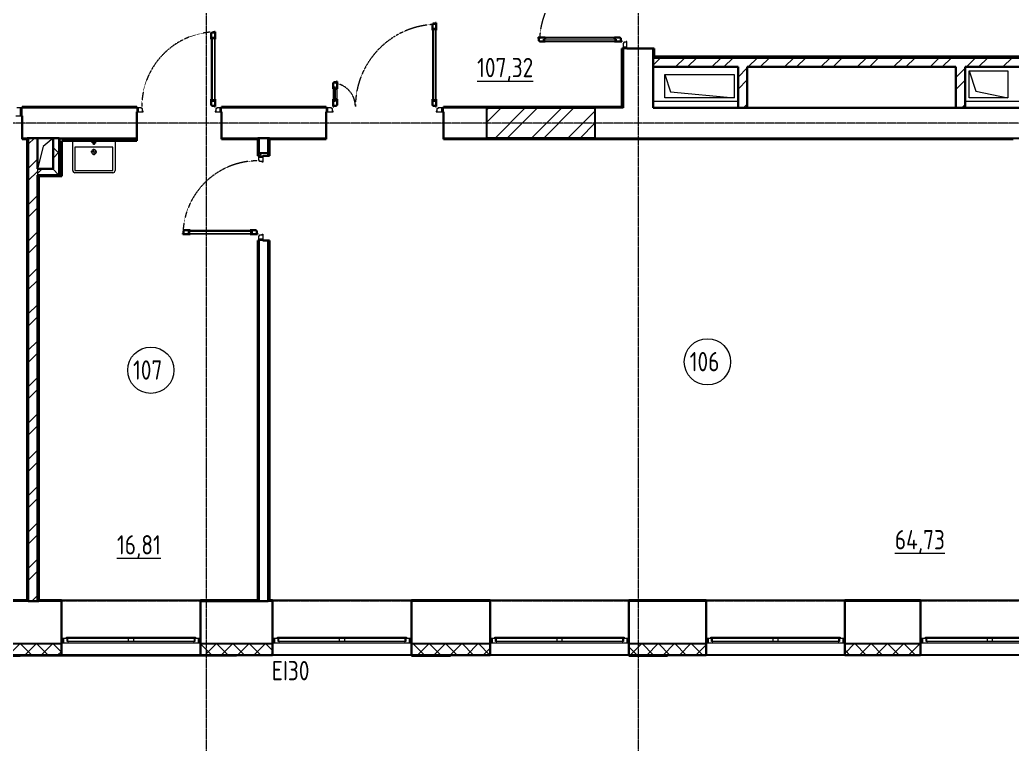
# Model space of a CAD drawing. Header units: millimetres. Extents: x -695119 to 412940, y -249585 to 622758.
# Drawn here: x 162748 to 175612, y -69324 to -59932 of the extents above; entities that cross this region are included whole.
import ezdxf

# ---------------------------------------------------------------- set-up
doc = ezdxf.new("R2010")
doc.units = ezdxf.units.MM
doc.linetypes.add('ADSK_Линия сетки', pattern=[25, 20, -2.5, 0, -2.5])
doc.linetypes.add('ADSK_Штриховая_ш2 п1_5', pattern=[4.5, 3, -1.5])
for name, color, linetype, lineweight in [('Каркас_Импост', 8, 'Continuous', 9), ('Марки помещений', 8, 'Continuous', 20), ('Монтажный зазор', 8, 'Continuous', 9), ('Окна', 252, 'Continuous', 9), ('Оси', 252, 'Continuous', 9), ('Остекление', 8, 'Continuous', 9), ('Открывание', 8, 'ADSK_Штриховая_ш2 п1_5', 9), ('Панель', 252, 'Continuous', 30), ('Перекрытия', 7, 'Continuous', 18), ('Стены разрез', 7, 'Continuous', 30), ('Стены штриховка', 7, 'Continuous', 9), ('Текстовые примечания', 7, 'Continuous', 9), ('Элементы узлов', 8, 'Continuous', 18)]:
    doc.layers.add(name, color=color, linetype=linetype, lineweight=lineweight)
doc.layers.add('Стены', color=194, linetype='Continuous')
doc.styles.add('GOST 2.304 type A_1', font='', dxfattribs={"height": 350})
doc.styles.get('GOST 2.304 type A_1').set_extended_font_data('GOST 2.304 type A')

# ---------------------------------------------------------------- blocks, each defined once
blk = doc.blocks.new('1 этаж')
at = {"color": 251, "lineweight": 18, "true_color": 0x636466}
for p, q in [((-3711, -142120), (-3711, -141820)), ((-3711, -141820), (-2811, -141820)), ((-3711, -141820), (-3636, -142045)), ((-2811, -141820), (-2811, -142120)), ((235, -142120), (235, -141770)), ((235, -141770), (735, -141770)), ((235, -141770), (322, -142033)), ((735, -141770), (735, -142120)), ((-2811, -142120), (-3711, -142120)), ((-3636, -142045), (-2811, -142120)), ((735, -142120), (235, -142120)), ((322, -142033), (735, -142120)), ((-2761, -142170), (-3861, -142170)), ((2144, -142170), (184, -142170)), ((-11641, -142642), (-11767, -142752)), ((-11767, -142752), (-11841, -143042))]:
    blk.add_line(p, q, dxfattribs=at)
at = {"layer": 'Каркас_Импост', "color": 251, "true_color": 0x636466}
for p, q in [((-4251, -141413), (-4251, -141462)), ((-4243, -141413), (-4251, -141413)), ((-4251, -141462), (-4201, -141462)), ((-4209, -141399), (-4243, -141399)), ((-4243, -141399), (-4243, -141413)), ((-4201, -141390), (-4209, -141390)), ((-4209, -141390), (-4209, -141399)), ((-4201, -141462), (-4201, -141390)), ((-12061, -142252), (-12111, -142252)), ((-12061, -142352), (-12061, -142252)), ((-10495, -142252), (-10536, -142252)), ((-10536, -142252), (-10536, -142302)), ((-10495, -142260), (-10495, -142252)), ((-10481, -142260), (-10495, -142260)), ((-10481, -142294), (-10481, -142260)), ((-9517, -142260), (-9531, -142260)), ((-9531, -142260), (-9531, -142294)), ((-9517, -142252), (-9517, -142260)), ((-9476, -142252), (-9517, -142252)), ((-9476, -142302), (-9476, -142252)), ((-8032, -142252), (-8081, -142252)), ((-8081, -142252), (-8081, -142302)), ((-8032, -142260), (-8032, -142252)), ((-8018, -142260), (-8032, -142260)), ((-8018, -142294), (-8018, -142260)), ((-6650, -142260), (-6664, -142260)), ((-6664, -142260), (-6664, -142294)), ((-6650, -142252), (-6650, -142260)), ((-6601, -142252), (-6650, -142252)), ((-6601, -142302), (-6601, -142252)), ((-12121, -142352), (-12061, -142352)), ((-10536, -142302), (-10472, -142302)), ((-10472, -142294), (-10481, -142294)), ((-10472, -142302), (-10472, -142294)), ((-9531, -142294), (-9540, -142294)), ((-9540, -142294), (-9540, -142302)), ((-9540, -142302), (-9476, -142302)), ((-8081, -142302), (-8009, -142302)), ((-8009, -142294), (-8018, -142294)), ((-8009, -142302), (-8009, -142294)), ((-6664, -142294), (-6673, -142294)), ((-6673, -142294), (-6673, -142302)), ((-6673, -142302), (-6601, -142302)), ((-8971, -142892), (-8921, -142892)), ((-8971, -142933), (-8971, -142892)), ((-8921, -142892), (-8921, -142956)), ((-8963, -142933), (-8971, -142933)), ((-8963, -142947), (-8963, -142933)), ((-8929, -142947), (-8963, -142947)), ((-8929, -142956), (-8929, -142947)), ((-8921, -142956), (-8929, -142956)), ((-8971, -143952), (-8971, -143911)), ((-8971, -143911), (-8963, -143911)), ((-8963, -143897), (-8929, -143897)), ((-8963, -143911), (-8963, -143897)), ((-8929, -143888), (-8921, -143888)), ((-8929, -143897), (-8929, -143888)), ((-8921, -143888), (-8921, -143952)), ((-8921, -143952), (-8971, -143952)), ((-11467, -149112), (-10645, -149112)), ((-11467, -149129), (-11467, -149112)), ((-10645, -149129), (-11467, -149129)), ((-11447, -149170), (-11447, -149129)), ((-10665, -149170), (-11447, -149170)), ((-11446, -149187), (-9815, -149187)), ((-10665, -149129), (-10665, -149170)), ((-10595, -149170), (-10665, -149170)), ((-10645, -149112), (-10615, -149112)), ((-10645, -149112), (-10645, -149129)), ((-10615, -149129), (-10645, -149129)), ((-10615, -149112), (-9793, -149112)), ((-10615, -149129), (-10615, -149112)), ((-9793, -149129), (-10615, -149129)), ((-10595, -149170), (-10595, -149129)), ((-9813, -149170), (-10595, -149170)), ((-9813, -149129), (-9813, -149170)), ((-9793, -149112), (-9793, -149129)), ((-8732, -149112), (-7910, -149112)), ((-8732, -149129), (-8732, -149112)), ((-7910, -149129), (-8732, -149129)), ((-8712, -149170), (-8712, -149129)), ((-7930, -149170), (-8712, -149170)), ((-8711, -149187), (-7080, -149187)), ((-7930, -149129), (-7930, -149170)), ((-7860, -149170), (-7930, -149170)), ((-7910, -149112), (-7880, -149112)), ((-7910, -149112), (-7910, -149129)), ((-7880, -149129), (-7910, -149129)), ((-7880, -149112), (-7058, -149112)), ((-7880, -149129), (-7880, -149112)), ((-7058, -149129), (-7880, -149129)), ((-7860, -149170), (-7860, -149129)), ((-7078, -149170), (-7860, -149170)), ((-7078, -149129), (-7078, -149170)), ((-7058, -149112), (-7058, -149129)), ((-5912, -149112), (-5090, -149112)), ((-5912, -149129), (-5912, -149112)), ((-5090, -149129), (-5912, -149129)), ((-5892, -149170), (-5892, -149129)), ((-5110, -149170), (-5892, -149170)), ((-5891, -149187), (-4260, -149187)), ((-5110, -149129), (-5110, -149170)), ((-5040, -149170), (-5110, -149170)), ((-5090, -149112), (-5060, -149112)), ((-5090, -149112), (-5090, -149129)), ((-5060, -149129), (-5090, -149129)), ((-5060, -149112), (-4238, -149112)), ((-5060, -149129), (-5060, -149112)), ((-4238, -149129), (-5060, -149129)), ((-5040, -149170), (-5040, -149129)), ((-4258, -149170), (-5040, -149170)), ((-4258, -149129), (-4258, -149170)), ((-4238, -149112), (-4238, -149129)), ((-3112, -149112), (-2290, -149112)), ((-3112, -149129), (-3112, -149112)), ((-2290, -149129), (-3112, -149129)), ((-3092, -149170), (-3092, -149129)), ((-2310, -149170), (-3092, -149170)), ((-3091, -149187), (-1460, -149187)), ((-2310, -149129), (-2310, -149170)), ((-2240, -149170), (-2310, -149170)), ((-2290, -149112), (-2260, -149112)), ((-2290, -149112), (-2290, -149129)), ((-2260, -149129), (-2290, -149129)), ((-2260, -149112), (-1438, -149112)), ((-2260, -149129), (-2260, -149112)), ((-1438, -149129), (-2260, -149129)), ((-2240, -149170), (-2240, -149129)), ((-1458, -149170), (-2240, -149170)), ((-1458, -149129), (-1458, -149170)), ((-1438, -149112), (-1438, -149129)), ((-332, -149112), (490, -149112)), ((-332, -149129), (-332, -149112)), ((490, -149129), (-332, -149129)), ((-312, -149170), (-312, -149129)), ((470, -149170), (-312, -149170)), ((-311, -149187), (1320, -149187)), ((470, -149129), (470, -149170)), ((540, -149170), (470, -149170)), ((490, -149112), (520, -149112)), ((490, -149112), (490, -149129)), ((520, -149129), (490, -149129)), ((520, -149112), (1342, -149112)), ((520, -149129), (520, -149112)), ((1342, -149129), (520, -149129)), ((540, -149170), (540, -149129)), ((1322, -149170), (540, -149170))]:
    blk.add_line(p, q, dxfattribs=at)
at = {"layer": 'Каркас_Импост', "color": 251, "lineweight": 18, "true_color": 0x636466}
for p, q in [((-11467, -149129), (-11505, -149129)), ((-11505, -149129), (-11505, -149187)), ((-11505, -149187), (-11446, -149187)), ((-11459, -149170), (-11459, -149129)), ((-11447, -149170), (-11459, -149170)), ((-11446, -149187), (-11441, -149170)), ((-9819, -149170), (-9815, -149187)), ((-9815, -149187), (-9755, -149187)), ((-9801, -149170), (-9813, -149170)), ((-9801, -149129), (-9801, -149170)), ((-9755, -149129), (-9793, -149129)), ((-9755, -149187), (-9755, -149129)), ((-8732, -149129), (-8770, -149129)), ((-8770, -149129), (-8770, -149187)), ((-8770, -149187), (-8711, -149187)), ((-8724, -149170), (-8724, -149129)), ((-8712, -149170), (-8724, -149170)), ((-8711, -149187), (-8706, -149170)), ((-7084, -149170), (-7080, -149187)), ((-7080, -149187), (-7020, -149187)), ((-7066, -149170), (-7078, -149170)), ((-7066, -149129), (-7066, -149170)), ((-7020, -149129), (-7058, -149129)), ((-7020, -149187), (-7020, -149129)), ((-5912, -149129), (-5950, -149129)), ((-5950, -149129), (-5950, -149187)), ((-5950, -149187), (-5891, -149187)), ((-5904, -149170), (-5904, -149129)), ((-5892, -149170), (-5904, -149170)), ((-5891, -149187), (-5886, -149170)), ((-4264, -149170), (-4260, -149187)), ((-4260, -149187), (-4200, -149187)), ((-4246, -149170), (-4258, -149170)), ((-4246, -149129), (-4246, -149170)), ((-4200, -149129), (-4238, -149129)), ((-4200, -149187), (-4200, -149129)), ((-3112, -149129), (-3150, -149129)), ((-3150, -149129), (-3150, -149187)), ((-3150, -149187), (-3091, -149187)), ((-3104, -149170), (-3104, -149129)), ((-3092, -149170), (-3104, -149170)), ((-3091, -149187), (-3086, -149170)), ((-1464, -149170), (-1460, -149187)), ((-1460, -149187), (-1400, -149187)), ((-1446, -149170), (-1458, -149170)), ((-1446, -149129), (-1446, -149170)), ((-1400, -149129), (-1438, -149129)), ((-1400, -149187), (-1400, -149129)), ((-332, -149129), (-370, -149129)), ((-370, -149129), (-370, -149187)), ((-370, -149187), (-311, -149187)), ((-324, -149170), (-324, -149129)), ((-312, -149170), (-324, -149170)), ((-311, -149187), (-306, -149170))]:
    blk.add_line(p, q, dxfattribs=at)
at = {"layer": 'Марки помещений', "color": 251, "true_color": 0x636466}
for centre in [(-10373, -145653), (-3157, -145544)]:
    blk.add_circle(centre, 300, dxfattribs=at)
at = {"layer": 'Монтажный зазор', "color": 251, "true_color": 0x636466}
for p, q in [((-4201, -141462), (-4251, -141462)), ((-4251, -141462), (-4251, -141482)), ((-4251, -141482), (-4201, -141482)), ((-4201, -141482), (-4201, -141462)), ((-12041, -142252), (-12061, -142252)), ((-12061, -142252), (-12061, -142352)), ((-12041, -142352), (-12041, -142252)), ((-10556, -142252), (-10556, -142302)), ((-10536, -142252), (-10556, -142252)), ((-10536, -142302), (-10536, -142252)), ((-9456, -142252), (-9476, -142252)), ((-9476, -142252), (-9476, -142302)), ((-9456, -142302), (-9456, -142252)), ((-8101, -142252), (-8101, -142302)), ((-8081, -142252), (-8101, -142252)), ((-8081, -142302), (-8081, -142252)), ((-6581, -142252), (-6601, -142252)), ((-6601, -142252), (-6601, -142302)), ((-6581, -142302), (-6581, -142252)), ((-12061, -142352), (-12041, -142352)), ((-10556, -142302), (-10536, -142302)), ((-9476, -142302), (-9456, -142302)), ((-8101, -142302), (-8081, -142302)), ((-6601, -142302), (-6581, -142302)), ((-8971, -142892), (-8971, -142872)), ((-8971, -142872), (-8921, -142872)), ((-8921, -142892), (-8971, -142892)), ((-8921, -142872), (-8921, -142892)), ((-8971, -143952), (-8921, -143952)), ((-8971, -143972), (-8971, -143952)), ((-8921, -143972), (-8971, -143972)), ((-8921, -143952), (-8921, -143972))]:
    blk.add_line(p, q, dxfattribs=at)
at = {"layer": 'Окна', "color": 251, "true_color": 0x636466}
for p, q in [((-11505, -149129), (-11530, -149129)), ((-11530, -149187), (-11505, -149187)), ((-11505, -149187), (-11505, -149129)), ((-9730, -149129), (-9755, -149129)), ((-9755, -149129), (-9755, -149187)), ((-9755, -149187), (-9730, -149187)), ((-8770, -149129), (-8795, -149129)), ((-8795, -149187), (-8770, -149187)), ((-8770, -149187), (-8770, -149129)), ((-6995, -149129), (-7020, -149129)), ((-7020, -149129), (-7020, -149187)), ((-7020, -149187), (-6995, -149187)), ((-5950, -149129), (-5975, -149129)), ((-5975, -149187), (-5950, -149187)), ((-5950, -149187), (-5950, -149129)), ((-4175, -149129), (-4200, -149129)), ((-4200, -149129), (-4200, -149187)), ((-4200, -149187), (-4175, -149187)), ((-3150, -149129), (-3175, -149129)), ((-3175, -149187), (-3150, -149187)), ((-3150, -149187), (-3150, -149129)), ((-1375, -149129), (-1400, -149129)), ((-1400, -149129), (-1400, -149187)), ((-1400, -149187), (-1375, -149187)), ((-370, -149129), (-395, -149129)), ((-395, -149187), (-370, -149187)), ((-370, -149187), (-370, -149129))]:
    blk.add_line(p, q, dxfattribs=at)
at = {"layer": 'Оси', "color": 251, "linetype": 'ADSK_Линия сетки', "true_color": 0x636466}
for p, q in [((-9656, -131547), (-9656, -160943)), ((-4056, -131547), (-4056, -160943)), ((4311, -142447), (-72628, -142447)), ((4311, -148647), (-72628, -148647))]:
    blk.add_line(p, q, dxfattribs=at)
at = {"layer": 'Остекление', "color": 251, "true_color": 0x636466}
for p, q in [((-6703, -142158), (-6703, -141226)), ((-6703, -141226), (-6682, -141226)), ((-6682, -141226), (-6682, -142158)), ((-9573, -142158), (-9573, -141342)), ((-9573, -141342), (-9549, -141342)), ((-9549, -141342), (-9549, -142158)), ((-4345, -141360), (-5277, -141360)), ((-5277, -141360), (-5277, -141381)), ((-4345, -141381), (-4345, -141360)), ((-5277, -141381), (-4345, -141381)), ((-8000, -141986), (-8000, -142158)), ((-7979, -141986), (-8000, -141986)), ((-7979, -142158), (-7979, -141986)), ((-9549, -142158), (-9573, -142158)), ((-8000, -142158), (-7979, -142158)), ((-6682, -142158), (-6703, -142158)), ((-9065, -143855), (-9881, -143855)), ((-9881, -143855), (-9881, -143879)), ((-9881, -143879), (-9065, -143879)), ((-9065, -143879), (-9065, -143855))]:
    blk.add_line(p, q, dxfattribs=at)
at = {"layer": 'Открывание', "color": 251, "true_color": 0x636466}
for centre, radius, start, end in [((-4269, -141408), 1066, 90, 179.0325), ((-6655, -142234), 1066, 90.9675, 180), ((-9522, -142234), 968, 91.0655, 180), ((-8027, -142234), 306, 0, 86.6277), ((-8989, -143906), 968, 90, 178.9345)]:
    blk.add_arc(centre, radius, start, end, dxfattribs=at)
at = {"layer": 'Панель', "color": 251, "true_color": 0x636466}
for p, q in [((-6715, -141168), (-6723, -141168)), ((-6723, -141168), (-6723, -141244)), ((-6681, -141159), (-6715, -141159)), ((-6715, -141159), (-6715, -141168)), ((-6703, -141244), (-6703, -141226)), ((-6703, -141226), (-6682, -141226)), ((-6682, -141226), (-6682, -141244)), ((-6673, -141150), (-6681, -141150)), ((-6681, -141150), (-6681, -141159)), ((-6673, -141244), (-6673, -141150)), ((-9582, -141284), (-9590, -141284)), ((-9590, -141284), (-9590, -141360)), ((-9590, -141360), (-9573, -141360)), ((-9548, -141275), (-9582, -141275)), ((-9582, -141275), (-9582, -141284)), ((-9573, -141360), (-9573, -141342)), ((-9573, -141342), (-9549, -141342)), ((-9549, -141342), (-9549, -141360)), ((-9549, -141360), (-9540, -141360)), ((-9540, -141266), (-9548, -141266)), ((-9548, -141266), (-9548, -141275)), ((-9540, -141360), (-9540, -141266)), ((-6723, -141244), (-6703, -141244)), ((-6682, -141244), (-6673, -141244)), ((-5259, -141340), (-5353, -141340)), ((-5353, -141340), (-5353, -141348)), ((-5353, -141348), (-5344, -141348)), ((-5344, -141348), (-5344, -141382)), ((-5259, -141360), (-5277, -141360)), ((-5277, -141360), (-5277, -141381)), ((-5259, -141340), (-5259, -141360)), ((-4287, -141340), (-4363, -141340)), ((-4363, -141340), (-4363, -141360)), ((-4363, -141360), (-4345, -141360)), ((-4345, -141360), (-4345, -141381)), ((-4287, -141348), (-4287, -141340)), ((-4278, -141348), (-4287, -141348)), ((-4278, -141382), (-4278, -141348)), ((-5344, -141382), (-5335, -141382)), ((-5335, -141382), (-5335, -141390)), ((-5335, -141390), (-5259, -141390)), ((-5277, -141381), (-5259, -141381)), ((-5259, -141381), (-5259, -141390)), ((-4363, -141381), (-4363, -141390)), ((-4345, -141381), (-4363, -141381)), ((-4363, -141390), (-4269, -141390)), ((-4269, -141382), (-4278, -141382)), ((-4269, -141390), (-4269, -141382)), ((-8001, -141928), (-8009, -141928)), ((-8009, -141928), (-8009, -142004)), ((-8000, -142004), (-8009, -142004)), ((-7967, -141919), (-8001, -141919)), ((-8001, -141919), (-8001, -141928)), ((-8000, -141986), (-8000, -142004)), ((-7979, -141986), (-8000, -141986)), ((-7979, -142004), (-7979, -141986)), ((-7959, -142004), (-7979, -142004)), ((-7959, -141910), (-7967, -141910)), ((-7967, -141910), (-7967, -141919)), ((-7959, -142004), (-7959, -141910)), ((-9590, -142140), (-9590, -142216)), ((-9590, -142140), (-9573, -142140)), ((-9573, -142140), (-9573, -142158)), ((-9549, -142140), (-9540, -142140)), ((-9549, -142158), (-9549, -142140)), ((-9540, -142234), (-9540, -142140)), ((-8009, -142140), (-8009, -142234)), ((-8000, -142140), (-8009, -142140)), ((-8000, -142158), (-8000, -142140)), ((-7979, -142140), (-7979, -142158)), ((-7959, -142140), (-7979, -142140)), ((-7959, -142216), (-7959, -142140)), ((-6723, -142140), (-6723, -142216)), ((-6723, -142140), (-6703, -142140)), ((-6703, -142140), (-6703, -142158)), ((-6682, -142140), (-6673, -142140)), ((-6682, -142158), (-6682, -142140)), ((-6673, -142234), (-6673, -142140)), ((-9590, -142216), (-9582, -142216)), ((-9582, -142216), (-9582, -142225)), ((-9582, -142225), (-9548, -142225)), ((-9573, -142158), (-9549, -142158)), ((-9548, -142225), (-9548, -142234)), ((-9548, -142234), (-9540, -142234)), ((-8009, -142234), (-8001, -142234)), ((-8001, -142234), (-8001, -142225)), ((-8001, -142225), (-7967, -142225)), ((-7979, -142158), (-8000, -142158)), ((-7967, -142225), (-7967, -142216)), ((-7967, -142216), (-7959, -142216)), ((-6723, -142216), (-6715, -142216)), ((-6715, -142216), (-6715, -142225)), ((-6715, -142225), (-6681, -142225)), ((-6703, -142158), (-6682, -142158)), ((-6681, -142225), (-6681, -142234)), ((-6681, -142234), (-6673, -142234)), ((-9957, -143880), (-9948, -143880)), ((-9957, -143888), (-9957, -143880)), ((-9863, -143888), (-9957, -143888)), ((-9948, -143846), (-9939, -143846)), ((-9948, -143880), (-9948, -143846)), ((-9939, -143838), (-9863, -143838)), ((-9939, -143846), (-9939, -143838)), ((-9863, -143855), (-9881, -143855)), ((-9881, -143855), (-9881, -143879)), ((-9881, -143879), (-9863, -143879)), ((-9863, -143838), (-9863, -143855)), ((-9863, -143879), (-9863, -143888)), ((-9083, -143838), (-9007, -143838)), ((-9083, -143838), (-9083, -143855)), ((-9083, -143855), (-9065, -143855)), ((-9083, -143879), (-9083, -143888)), ((-9065, -143879), (-9083, -143879)), ((-8989, -143888), (-9083, -143888)), ((-9065, -143855), (-9065, -143879)), ((-9007, -143838), (-9007, -143846)), ((-9007, -143846), (-8998, -143846)), ((-8998, -143846), (-8998, -143880)), ((-8998, -143880), (-8989, -143880)), ((-8989, -143880), (-8989, -143888))]:
    blk.add_line(p, q, dxfattribs=at)
at = {"layer": 'Панель', "color": 251, "lineweight": 9, "true_color": 0x636466}
for p, q in [((-9590, -141360), (-9590, -142140)), ((-9540, -142140), (-9540, -141360)), ((-6723, -141244), (-6723, -142140)), ((-6673, -142140), (-6673, -141244)), ((-4363, -141340), (-5259, -141340)), ((-5259, -141390), (-4363, -141390)), ((-8009, -142004), (-8009, -142140)), ((-7959, -142140), (-7959, -142004)), ((-9863, -143838), (-9083, -143838)), ((-9083, -143888), (-9863, -143888))]:
    blk.add_line(p, q, dxfattribs=at)
at = {"layer": 'Перекрытия', "color": 251, "true_color": 0x636466}
for p, q in [((-3711, -141820), (-2811, -141820)), ((-3711, -142120), (-3711, -141820)), ((-2811, -141820), (-2811, -142120)), ((-2811, -142120), (-3711, -142120))]:
    blk.add_line(p, q, dxfattribs=at)
at = {"layer": 'Стены', "color": 251, "true_color": 0x636466}
for p, q in [((-4251, -141482), (-4251, -142237)), ((-3861, -141585), (-3861, -141482)), ((-10556, -142252), (-12041, -142252)), ((-8101, -142252), (-9456, -142252)), ((-6016, -142252), (-6581, -142252)), ((-6016, -142642), (-6016, -142252)), ((-4251, -142252), (-4616, -142252)), ((-4616, -142252), (-4616, -142642)), ((-12041, -142642), (-11976, -142642)), ((-11561, -142642), (-10556, -142642)), ((-9456, -142642), (-8986, -142642)), ((-8971, -142642), (-8971, -142832)), ((-8851, -142832), (-8851, -142642)), ((-8836, -142642), (-8101, -142642)), ((-6581, -142642), (-6016, -142642)), ((-4616, -142642), (1821, -142642)), ((-8971, -142832), (-8851, -142832)), ((-8971, -143972), (-8971, -148632)), ((-8851, -148632), (-8851, -143972)), ((-11961, -148647), (-12610, -148647)), ((-11530, -148647), (-11826, -148647)), ((-11530, -148632), (-9730, -148632)), ((-8971, -148647), (-9730, -148647)), ((-9730, -148647), (-8971, -148647)), ((-8795, -148647), (-8851, -148647)), ((-8795, -148632), (-6995, -148632)), ((-5975, -148647), (-6995, -148647)), ((-5975, -148632), (-4175, -148632)), ((-3175, -148647), (-4175, -148647)), ((-3175, -148632), (-1375, -148632)), ((-395, -148647), (-1375, -148647)), ((-395, -148632), (1405, -148632)), ((-12610, -149197), (-11530, -149197)), ((-9730, -149197), (-8795, -149197)), ((-6995, -149197), (-5975, -149197)), ((-4175, -149197), (-3175, -149197)), ((-1375, -149197), (-395, -149197)), ((-9261, -149354), (-12065, -149354)), ((-11530, -149349), (-9730, -149349)), ((-11530, -149349), (-11530, -149354)), ((-9730, -149349), (-11530, -149349)), ((-9730, -149354), (-9730, -149349)), ((-9261, -149354), (-9261, -149349)), ((-6995, -149349), (-8795, -149349)), ((-4175, -149349), (-5975, -149349)), ((-1375, -149349), (-3175, -149349)), ((1405, -149349), (-395, -149349))]:
    blk.add_line(p, q, dxfattribs=at)
at = {"layer": 'Стены разрез', "color": 251, "true_color": 0x636466}
for p, q in [((-4251, -141482), (-4266, -141482)), ((-4266, -141482), (-4266, -142237)), ((-3846, -141482), (-4201, -141482)), ((-3846, -141585), (-3846, -141482)), ((-3861, -141585), (-3861, -142252)), ((2144, -141600), (-3861, -141600)), ((2129, -141585), (-3846, -141585)), ((-3861, -141720), (-2761, -141720)), ((-2761, -141720), (-2761, -142252)), ((-2641, -142252), (-2641, -141720)), ((-2641, -141720), (64, -141720)), ((64, -141720), (64, -142252)), ((184, -142252), (184, -141720)), ((184, -141720), (2144, -141720)), ((-10556, -142237), (-12041, -142237)), ((-12041, -142237), (-12041, -142252)), ((-10556, -142252), (-10556, -142237)), ((-8101, -142237), (-9456, -142237)), ((-9456, -142237), (-9456, -142252)), ((-8101, -142252), (-8101, -142237)), ((-4266, -142237), (-6581, -142237)), ((-6581, -142237), (-6581, -142252)), ((-6016, -142252), (-4616, -142252)), ((-4251, -142237), (-4251, -142252)), ((2144, -142252), (-3861, -142252)), ((-12041, -142352), (-12041, -142657)), ((-10556, -142677), (-10556, -142302)), ((-9456, -142302), (-9456, -142657)), ((-8101, -142657), (-8101, -142302)), ((-6581, -142302), (-6581, -142657)), ((-11561, -142642), (-11976, -142642)), ((-11961, -142642), (-11961, -148647)), ((-11841, -143042), (-11841, -142642)), ((-11641, -142642), (-11641, -143042)), ((-11561, -143122), (-11561, -142642)), ((-8986, -142642), (-8836, -142642)), ((-4616, -142642), (-6016, -142642)), ((-12041, -142657), (-11976, -142657)), ((-11976, -142657), (-11976, -148632)), ((-11526, -143137), (-11526, -142677)), ((-11526, -142677), (-10556, -142677)), ((-9456, -142657), (-8986, -142657)), ((-8986, -142657), (-8986, -142872)), ((-8836, -142872), (-8836, -142657)), ((-8836, -142657), (-8101, -142657)), ((-6581, -142657), (806, -142657)), ((-8986, -142872), (-8971, -142872)), ((-8921, -142872), (-8836, -142872)), ((-8851, -142832), (-8851, -142872)), ((-11641, -143042), (-11841, -143042)), ((-11841, -143122), (-11561, -143122)), ((-11841, -143122), (-11841, -148647)), ((-11826, -148632), (-11826, -143137)), ((-11826, -143137), (-11526, -143137)), ((-11546, -143137), (-11546, -143122)), ((-8986, -143972), (-8986, -148632)), ((-8971, -143972), (-8986, -143972)), ((-8836, -143972), (-8921, -143972)), ((-8836, -148632), (-8836, -143972)), ((-11976, -148632), (-12610, -148632)), ((-11961, -148647), (-11826, -148647)), ((-11841, -148647), (-11826, -148647)), ((-11530, -148632), (-11826, -148632)), ((-11530, -148647), (-11530, -148632)), ((-11530, -149349), (-11530, -148647)), ((-8986, -148632), (-9730, -148632)), ((-9730, -148632), (-9730, -148647)), ((-9730, -148647), (-9730, -149349)), ((-8971, -148632), (-8971, -148647)), ((-8971, -148647), (-8851, -148647)), ((-8851, -148647), (-8971, -148647)), ((-8851, -148632), (-8851, -148647)), ((-8795, -148632), (-8836, -148632)), ((-8795, -149349), (-8795, -148632)), ((-6995, -148632), (-6995, -149354)), ((-5975, -148632), (-6995, -148632)), ((-5975, -149349), (-5975, -148632)), ((-4175, -148632), (-4175, -149354)), ((-3175, -148632), (-4175, -148632)), ((-3175, -149349), (-3175, -148632)), ((-1375, -148632), (-1375, -149349)), ((-395, -148632), (-1375, -148632)), ((-395, -149349), (-395, -148632)), ((-12065, -149349), (-12610, -149349)), ((-12610, -149349), (-11530, -149349)), ((-12610, -149354), (-12065, -149354)), ((-12065, -149354), (-12065, -149349)), ((-9730, -149349), (-8795, -149349)), ((-6486, -149349), (-6995, -149349)), ((-6995, -149349), (-5975, -149349)), ((-6995, -149354), (-6486, -149354)), ((-6486, -149354), (-6486, -149349)), ((-3676, -149349), (-4175, -149349)), ((-4175, -149349), (-3175, -149349)), ((-4175, -149354), (-3676, -149354)), ((-3676, -149354), (-3676, -149349)), ((-1375, -149349), (-395, -149349))]:
    blk.add_line(p, q, dxfattribs=at)
at = {"layer": 'Стены разрез', "color": 251, "linetype": 'Continuous', "lineweight": 9, "true_color": 0x636466}
for p, q in [((-3846, -141508), (-3861, -141493)), ((-4251, -141527), (-4266, -141512)), ((-4266, -141607), (-4251, -141592)), ((-3861, -141695), (-3767, -141600)), ((-3835, -141600), (-3820, -141585)), ((-3754, -141600), (-3769, -141585)), ((-3623, -141600), (-3608, -141585)), ((-3572, -141720), (-3452, -141600)), ((-3541, -141600), (-3556, -141585)), ((-3415, -141720), (-3295, -141600)), ((-3410, -141600), (-3395, -141585)), ((-3329, -141600), (-3344, -141585)), ((-3198, -141600), (-3183, -141585)), ((-3117, -141600), (-3132, -141585)), ((-3101, -141720), (-2981, -141600)), ((-2986, -141600), (-2971, -141585)), ((-2944, -141720), (-2824, -141600)), ((-2905, -141600), (-2920, -141585)), ((-2774, -141600), (-2759, -141585)), ((-2693, -141600), (-2708, -141585)), ((-2629, -141720), (-2509, -141600)), ((-2562, -141600), (-2547, -141585)), ((-2481, -141600), (-2496, -141585)), ((-2472, -141720), (-2352, -141600)), ((-2350, -141600), (-2335, -141585)), ((-2269, -141600), (-2284, -141585)), ((-2158, -141720), (-2038, -141600)), ((-2138, -141600), (-2123, -141585)), ((-2057, -141600), (-2072, -141585)), ((-2001, -141720), (-1881, -141600)), ((-1925, -141600), (-1910, -141585)), ((-1844, -141600), (-1859, -141585)), ((-1713, -141600), (-1698, -141585)), ((-1686, -141720), (-1566, -141600)), ((-1632, -141600), (-1647, -141585)), ((-1529, -141720), (-1409, -141600)), ((-1501, -141600), (-1486, -141585)), ((-1420, -141600), (-1435, -141585)), ((-1289, -141600), (-1274, -141585)), ((-1208, -141600), (-1223, -141585)), ((-1215, -141720), (-1095, -141600)), ((-1077, -141600), (-1062, -141585)), ((-1058, -141720), (-938, -141600)), ((-996, -141600), (-1011, -141585)), ((-865, -141600), (-850, -141585)), ((-784, -141600), (-799, -141585)), ((-744, -141720), (-624, -141600)), ((-653, -141600), (-638, -141585)), ((-572, -141600), (-587, -141585)), ((-586, -141720), (-466, -141600)), ((-441, -141600), (-426, -141585)), ((-359, -141600), (-374, -141585)), ((-272, -141720), (-152, -141600)), ((-228, -141600), (-213, -141585)), ((-147, -141600), (-162, -141585)), ((-115, -141720), (5, -141600)), ((-16, -141600), (-1, -141585)), ((65, -141600), (50, -141585)), ((196, -141600), (211, -141585)), ((199, -141720), (319, -141600)), ((277, -141600), (262, -141585)), ((357, -141720), (477, -141600)), ((408, -141600), (423, -141585)), ((489, -141600), (474, -141585)), ((620, -141600), (635, -141585)), ((671, -141720), (791, -141600)), ((701, -141600), (686, -141585)), ((-4251, -141740), (-4266, -141725)), ((-2761, -141852), (-2641, -141732)), ((64, -141856), (184, -141736)), ((-4266, -141819), (-4251, -141804)), ((-4251, -141952), (-4266, -141937)), ((-2761, -142009), (-2641, -141889)), ((64, -142013), (184, -141893)), ((-4266, -142031), (-4251, -142016)), ((-12011, -142252), (-12026, -142237)), ((-11911, -142252), (-11896, -142237)), ((-11799, -142252), (-11814, -142237)), ((-11699, -142252), (-11684, -142237)), ((-11587, -142252), (-11602, -142237)), ((-11487, -142252), (-11472, -142237)), ((-11375, -142252), (-11390, -142237)), ((-11275, -142252), (-11260, -142237)), ((-11163, -142252), (-11178, -142237)), ((-11063, -142252), (-11048, -142237)), ((-10950, -142252), (-10965, -142237)), ((-10851, -142252), (-10836, -142237)), ((-10738, -142252), (-10753, -142237)), ((-10639, -142252), (-10624, -142237)), ((-9366, -142252), (-9351, -142237)), ((-9253, -142252), (-9268, -142237)), ((-9154, -142252), (-9139, -142237)), ((-9041, -142252), (-9056, -142237)), ((-8941, -142252), (-8926, -142237)), ((-8829, -142252), (-8844, -142237)), ((-8729, -142252), (-8714, -142237)), ((-8617, -142252), (-8632, -142237)), ((-8517, -142252), (-8502, -142237)), ((-8405, -142252), (-8420, -142237)), ((-8305, -142252), (-8290, -142237)), ((-8193, -142252), (-8208, -142237)), ((-6496, -142252), (-6511, -142237)), ((-6396, -142252), (-6381, -142237)), ((-6284, -142252), (-6299, -142237)), ((-6184, -142252), (-6169, -142237)), ((-6071, -142252), (-6086, -142237)), ((-6016, -142278), (-5990, -142252)), ((-6016, -142435), (-5833, -142252)), ((-6016, -142278), (-5990, -142252)), ((-6016, -142435), (-5833, -142252)), ((-5972, -142252), (-5957, -142237)), ((-5909, -142642), (-5519, -142252)), ((-5909, -142642), (-5519, -142252)), ((-5859, -142252), (-5874, -142237)), ((-5759, -142252), (-5744, -142237)), ((-5752, -142642), (-5362, -142252)), ((-5752, -142642), (-5362, -142252)), ((-5647, -142252), (-5662, -142237)), ((-5547, -142252), (-5532, -142237)), ((-5435, -142252), (-5450, -142237)), ((-5437, -142642), (-5047, -142252)), ((-5437, -142642), (-5047, -142252)), ((-5335, -142252), (-5320, -142237)), ((-5280, -142642), (-4890, -142252)), ((-5280, -142642), (-4890, -142252)), ((-5223, -142252), (-5238, -142237)), ((-5123, -142252), (-5108, -142237)), ((-5011, -142252), (-5026, -142237)), ((-4911, -142252), (-4896, -142237)), ((-4799, -142252), (-4814, -142237)), ((-4699, -142252), (-4684, -142237)), ((-4587, -142252), (-4602, -142237)), ((-4487, -142252), (-4472, -142237)), ((-4374, -142252), (-4389, -142237)), ((-4275, -142252), (-4260, -142237)), ((-4251, -142164), (-4266, -142149)), ((-4260, -142237), (-4251, -142229)), ((-2690, -142252), (-2641, -142203)), ((139, -142252), (184, -142207)), ((-4966, -142642), (-4616, -142292)), ((-4966, -142642), (-4616, -142292)), ((-4809, -142642), (-4616, -142450)), ((-4809, -142642), (-4616, -142450)), ((-12030, -142657), (-12041, -142647)), ((-11961, -142723), (-11881, -142642)), ((-11468, -142657), (-11453, -142642)), ((-11394, -142657), (-11409, -142642)), ((-11256, -142657), (-11241, -142642)), ((-11182, -142657), (-11197, -142642)), ((-11044, -142657), (-11029, -142642)), ((-10970, -142657), (-10985, -142642)), ((-10831, -142657), (-10816, -142642)), ((-10758, -142657), (-10773, -142642)), ((-10619, -142657), (-10604, -142642)), ((-10556, -142647), (-10560, -142642)), ((-9346, -142657), (-9331, -142642)), ((-9273, -142657), (-9288, -142642)), ((-9134, -142657), (-9119, -142642)), ((-9061, -142657), (-9076, -142642)), ((-8836, -142670), (-8851, -142655)), ((-8710, -142657), (-8695, -142642)), ((-8636, -142657), (-8651, -142642)), ((-8498, -142657), (-8483, -142642)), ((-8424, -142657), (-8439, -142642)), ((-8286, -142657), (-8271, -142642)), ((-8212, -142657), (-8227, -142642)), ((-6581, -142649), (-6574, -142642)), ((-6515, -142657), (-6530, -142642)), ((-6377, -142657), (-6362, -142642)), ((-6303, -142657), (-6318, -142642)), ((-6164, -142657), (-6149, -142642)), ((-6091, -142657), (-6106, -142642)), ((-5952, -142657), (-5937, -142642)), ((-5879, -142657), (-5894, -142642)), ((-5740, -142657), (-5725, -142642)), ((-5666, -142657), (-5681, -142642)), ((-5528, -142657), (-5513, -142642)), ((-5454, -142657), (-5469, -142642)), ((-5316, -142657), (-5301, -142642)), ((-5242, -142657), (-5257, -142642)), ((-5104, -142657), (-5089, -142642)), ((-5030, -142657), (-5045, -142642)), ((-4892, -142657), (-4877, -142642)), ((-4818, -142657), (-4833, -142642)), ((-4680, -142657), (-4665, -142642)), ((-4606, -142657), (-4621, -142642)), ((-4467, -142657), (-4452, -142642)), ((-4394, -142657), (-4409, -142642)), ((-4255, -142657), (-4240, -142642)), ((-4182, -142657), (-4197, -142642)), ((-4043, -142657), (-4028, -142642)), ((-3969, -142657), (-3984, -142642)), ((-3831, -142657), (-3816, -142642)), ((-3757, -142657), (-3772, -142642)), ((-3619, -142657), (-3604, -142642)), ((-3545, -142657), (-3560, -142642)), ((-3407, -142657), (-3392, -142642)), ((-3333, -142657), (-3348, -142642)), ((-3195, -142657), (-3180, -142642)), ((-3121, -142657), (-3136, -142642)), ((-2982, -142657), (-2967, -142642)), ((-2909, -142657), (-2924, -142642)), ((-2770, -142657), (-2755, -142642)), ((-2697, -142657), (-2712, -142642)), ((-2558, -142657), (-2543, -142642)), ((-2484, -142657), (-2499, -142642)), ((-2346, -142657), (-2331, -142642)), ((-2272, -142657), (-2287, -142642)), ((-2134, -142657), (-2119, -142642)), ((-2060, -142657), (-2075, -142642)), ((-1922, -142657), (-1907, -142642)), ((-1848, -142657), (-1863, -142642)), ((-1710, -142657), (-1695, -142642)), ((-1636, -142657), (-1651, -142642)), ((-1498, -142657), (-1483, -142642)), ((-1424, -142657), (-1439, -142642)), ((-1285, -142657), (-1270, -142642)), ((-1212, -142657), (-1227, -142642)), ((-1073, -142657), (-1058, -142642)), ((-1000, -142657), (-1015, -142642)), ((-861, -142657), (-846, -142642)), ((-787, -142657), (-802, -142642)), ((-649, -142657), (-634, -142642)), ((-575, -142657), (-590, -142642)), ((-437, -142657), (-422, -142642)), ((-363, -142657), (-378, -142642)), ((-225, -142657), (-210, -142642)), ((-151, -142657), (-166, -142642)), ((-13, -142657), (2, -142642)), ((61, -142657), (46, -142642)), ((199, -142657), (214, -142642)), ((273, -142657), (258, -142642)), ((412, -142657), (427, -142642)), ((485, -142657), (470, -142642)), ((624, -142657), (639, -142642)), ((698, -142657), (683, -142642)), ((-11961, -142727), (-11976, -142712)), ((-11976, -142741), (-11961, -142726)), ((-11561, -142844), (-11641, -142764)), ((-11546, -142718), (-11561, -142703)), ((-11561, -142750), (-11546, -142735)), ((-11276, -142677), (-11256, -142657)), ((-10851, -142677), (-10831, -142657)), ((-8986, -142721), (-8971, -142706)), ((-8971, -142747), (-8986, -142732)), ((-8851, -142798), (-8836, -142783)), ((-11641, -142901), (-11561, -142821)), ((-8967, -142872), (-8927, -142832)), ((-8846, -142872), (-8851, -142867)), ((-11961, -142939), (-11976, -142924)), ((-11976, -142953), (-11961, -142938)), ((-11961, -143037), (-11841, -142917)), ((-11841, -143101), (-11782, -143042)), ((-11565, -143122), (-11645, -143042)), ((-11546, -142930), (-11561, -142915)), ((-11561, -142963), (-11546, -142948)), ((-11546, -142948), (-11526, -142928)), ((-11961, -143151), (-11976, -143136)), ((-11976, -143165), (-11961, -143150)), ((-11961, -143194), (-11841, -143074)), ((-11763, -143137), (-11778, -143122)), ((-11736, -143137), (-11721, -143122)), ((-11579, -143122), (-11561, -143104)), ((-11550, -143137), (-11565, -143122)), ((-11841, -143243), (-11826, -143228)), ((-11826, -143286), (-11841, -143271)), ((-11961, -143363), (-11976, -143348)), ((-11976, -143378), (-11961, -143363)), ((-11961, -143508), (-11841, -143388)), ((-11961, -143666), (-11841, -143546)), ((-11841, -143455), (-11826, -143440)), ((-11826, -143498), (-11841, -143483)), ((-11961, -143575), (-11976, -143560)), ((-11976, -143590), (-11961, -143575)), ((-11841, -143667), (-11826, -143652)), ((-11961, -143788), (-11976, -143773)), ((-11976, -143802), (-11961, -143787)), ((-11826, -143710), (-11841, -143695)), ((-11961, -143980), (-11841, -143860)), ((-11841, -143879), (-11826, -143864)), ((-11826, -143923), (-11841, -143908)), ((-11961, -144000), (-11976, -143985)), ((-11976, -144014), (-11961, -143999)), ((-11961, -144137), (-11841, -144017)), ((-8986, -143994), (-8971, -143979)), ((-8971, -144020), (-8986, -144005)), ((-8851, -144071), (-8836, -144056)), ((-11961, -144212), (-11976, -144197)), ((-11841, -144091), (-11826, -144076)), ((-11826, -144135), (-11841, -144120)), ((-8986, -144206), (-8971, -144191)), ((-8836, -144155), (-8851, -144140)), ((-11976, -144226), (-11961, -144211)), ((-11841, -144303), (-11826, -144288)), ((-8971, -144232), (-8986, -144217)), ((-8851, -144283), (-8836, -144268)), ((-11961, -144424), (-11976, -144409)), ((-11976, -144438), (-11961, -144423)), ((-11961, -144451), (-11841, -144331)), ((-11826, -144347), (-11841, -144332)), ((-8986, -144418), (-8971, -144403)), ((-8971, -144444), (-8986, -144429)), ((-8836, -144367), (-8851, -144352)), ((-11961, -144608), (-11841, -144488)), ((-11841, -144515), (-11826, -144500)), ((-11826, -144559), (-11841, -144544)), ((-8851, -144495), (-8836, -144480)), ((-8836, -144579), (-8851, -144564)), ((-11961, -144636), (-11976, -144621)), ((-11976, -144650), (-11961, -144635)), ((-11841, -144727), (-11826, -144712)), ((-8986, -144630), (-8971, -144615)), ((-8971, -144656), (-8986, -144641)), ((-8851, -144707), (-8836, -144692)), ((-11961, -144848), (-11976, -144833)), ((-11961, -144923), (-11841, -144803)), ((-11826, -144771), (-11841, -144756)), ((-8986, -144842), (-8971, -144827)), ((-8836, -144791), (-8851, -144776)), ((-11976, -144862), (-11961, -144847)), ((-11961, -145080), (-11841, -144960)), ((-11841, -144940), (-11826, -144925)), ((-11826, -144983), (-11841, -144968)), ((-8971, -144868), (-8986, -144853)), ((-8851, -144919), (-8836, -144904)), ((-11961, -145060), (-11976, -145045)), ((-11976, -145075), (-11961, -145060)), ((-8986, -145054), (-8971, -145039)), ((-8971, -145081), (-8986, -145066)), ((-8836, -145003), (-8851, -144988)), ((-11841, -145152), (-11826, -145137)), ((-11826, -145195), (-11841, -145180)), ((-8851, -145132), (-8836, -145117)), ((-8836, -145216), (-8851, -145201)), ((-11961, -145273), (-11976, -145258)), ((-11976, -145287), (-11961, -145272)), ((-11961, -145394), (-11841, -145274)), ((-11841, -145364), (-11826, -145349)), ((-8986, -145267), (-8971, -145252)), ((-8971, -145293), (-8986, -145278)), ((-8851, -145344), (-8836, -145329)), ((-11961, -145485), (-11976, -145470)), ((-11976, -145499), (-11961, -145484)), ((-11961, -145551), (-11841, -145431)), ((-11826, -145408), (-11841, -145393)), ((-8986, -145479), (-8971, -145464)), ((-8836, -145428), (-8851, -145413)), ((-11841, -145576), (-11826, -145561)), ((-11826, -145620), (-11841, -145605)), ((-8971, -145505), (-8986, -145490)), ((-8851, -145556), (-8836, -145541)), ((-11961, -145697), (-11976, -145682)), ((-11976, -145711), (-11961, -145696)), ((-8986, -145691), (-8971, -145676)), ((-8971, -145717), (-8986, -145702)), ((-8836, -145640), (-8851, -145625)), ((-11961, -145866), (-11841, -145746)), ((-11841, -145788), (-11826, -145773)), ((-11826, -145832), (-11841, -145817)), ((-8851, -145768), (-8836, -145753)), ((-8836, -145852), (-8851, -145837)), ((-11961, -145909), (-11976, -145894)), ((-11976, -145923), (-11961, -145908)), ((-11961, -146023), (-11841, -145903)), ((-11841, -146000), (-11826, -145985)), ((-8986, -145903), (-8971, -145888)), ((-8971, -145929), (-8986, -145914)), ((-8851, -145980), (-8836, -145965)), ((-11961, -146121), (-11976, -146106)), ((-11976, -146135), (-11961, -146120)), ((-11826, -146044), (-11841, -146029)), ((-8986, -146115), (-8971, -146100)), ((-8971, -146141), (-8986, -146126)), ((-8836, -146064), (-8851, -146049)), ((-11961, -146337), (-11841, -146217)), ((-11841, -146212), (-11826, -146197)), ((-11826, -146256), (-11841, -146241)), ((-8851, -146192), (-8836, -146177)), ((-11961, -146333), (-11976, -146318)), ((-11976, -146347), (-11961, -146332)), ((-11961, -146494), (-11841, -146374)), ((-8986, -146327), (-8971, -146312)), ((-8971, -146353), (-8986, -146338)), ((-8836, -146276), (-8851, -146261)), ((-11841, -146425), (-11826, -146410)), ((-11826, -146468), (-11841, -146453)), ((-8851, -146404), (-8836, -146389)), ((-8836, -146488), (-8851, -146473)), ((-11961, -146545), (-11976, -146530)), ((-11976, -146560), (-11961, -146545)), ((-11841, -146637), (-11826, -146622)), ((-8986, -146539), (-8971, -146524)), ((-8971, -146565), (-8986, -146550)), ((-8851, -146616), (-8836, -146601)), ((-11961, -146757), (-11976, -146742)), ((-11976, -146772), (-11961, -146757)), ((-11961, -146809), (-11841, -146689)), ((-11826, -146680), (-11841, -146665)), ((-8986, -146751), (-8971, -146736)), ((-8971, -146778), (-8986, -146763)), ((-8836, -146700), (-8851, -146685)), ((-11961, -146966), (-11841, -146846)), ((-11841, -146849), (-11826, -146834)), ((-11826, -146892), (-11841, -146877)), ((-8851, -146829), (-8836, -146814)), ((-8836, -146913), (-8851, -146898)), ((-11961, -146970), (-11976, -146955)), ((-11976, -146984), (-11961, -146969)), ((-8986, -146964), (-8971, -146949)), ((-8971, -146990), (-8986, -146975)), ((-8851, -147041), (-8836, -147026)), ((-11841, -147061), (-11826, -147046)), ((-11826, -147105), (-11841, -147090)), ((-8836, -147125), (-8851, -147110)), ((-11961, -147182), (-11976, -147167)), ((-11976, -147196), (-11961, -147181)), ((-11961, -147280), (-11841, -147160)), ((-11841, -147273), (-11826, -147258)), ((-8986, -147176), (-8971, -147161)), ((-8971, -147202), (-8986, -147187)), ((-8851, -147253), (-8836, -147238)), ((-11961, -147394), (-11976, -147379)), ((-11976, -147408), (-11961, -147393)), ((-11961, -147437), (-11841, -147317)), ((-11826, -147317), (-11841, -147302)), ((-8986, -147388), (-8971, -147373)), ((-8971, -147414), (-8986, -147399)), ((-8836, -147337), (-8851, -147322)), ((-11841, -147485), (-11826, -147470)), ((-11826, -147529), (-11841, -147514)), ((-8851, -147465), (-8836, -147450)), ((-8836, -147549), (-8851, -147534)), ((-11961, -147606), (-11976, -147591)), ((-11976, -147620), (-11961, -147605)), ((-11961, -147752), (-11841, -147632)), ((-8986, -147600), (-8971, -147585)), ((-8971, -147626), (-8986, -147611)), ((-8851, -147677), (-8836, -147662)), ((-11961, -147909), (-11841, -147789)), ((-11841, -147697), (-11826, -147682)), ((-11826, -147741), (-11841, -147726)), ((-8986, -147812), (-8971, -147797)), ((-8836, -147761), (-8851, -147746)), ((-11961, -147818), (-11976, -147803)), ((-11976, -147832), (-11961, -147817)), ((-11841, -147909), (-11826, -147894)), ((-8971, -147838), (-8986, -147823)), ((-8851, -147889), (-8836, -147874)), ((-11961, -148030), (-11976, -148015)), ((-11976, -148044), (-11961, -148029)), ((-11826, -147953), (-11841, -147938)), ((-8986, -148024), (-8971, -148009)), ((-8971, -148050), (-8986, -148035)), ((-8836, -147973), (-8851, -147958)), ((-11961, -148223), (-11841, -148103)), ((-11841, -148122), (-11826, -148107)), ((-11826, -148165), (-11841, -148150)), ((-8851, -148101), (-8836, -148086)), ((-8836, -148185), (-8851, -148170)), ((-11961, -148242), (-11976, -148227)), ((-11976, -148257), (-11961, -148242)), ((-11961, -148380), (-11841, -148260)), ((-8986, -148236), (-8971, -148221)), ((-8971, -148263), (-8986, -148248)), ((-8851, -148314), (-8836, -148299)), ((-11961, -148455), (-11976, -148440)), ((-11841, -148334), (-11826, -148319)), ((-11826, -148377), (-11841, -148362)), ((-8986, -148449), (-8971, -148434)), ((-8836, -148398), (-8851, -148383)), ((-11976, -148469), (-11961, -148454)), ((-11841, -148546), (-11826, -148531)), ((-8971, -148475), (-8986, -148460)), ((-8851, -148526), (-8836, -148511)), ((-11980, -148647), (-11995, -148632)), ((-11914, -148647), (-11841, -148574)), ((-11826, -148590), (-11841, -148575)), ((-11768, -148647), (-11783, -148632)), ((-11730, -148647), (-11715, -148632)), ((-11556, -148647), (-11571, -148632)), ((-9647, -148647), (-9662, -148632)), ((-9609, -148647), (-9594, -148632)), ((-9435, -148647), (-9450, -148632)), ((-9397, -148647), (-9382, -148632)), ((-9222, -148647), (-9237, -148632)), ((-9185, -148647), (-9170, -148632)), ((-9010, -148647), (-9025, -148632)), ((-8972, -148647), (-8971, -148646)), ((-8836, -148610), (-8851, -148595)), ((-8798, -148647), (-8813, -148632)), ((-6889, -148647), (-6904, -148632)), ((-6851, -148647), (-6836, -148632)), ((-6677, -148647), (-6692, -148632)), ((-6639, -148647), (-6624, -148632)), ((-6465, -148647), (-6480, -148632)), ((-6427, -148647), (-6412, -148632)), ((-6253, -148647), (-6268, -148632)), ((-6215, -148647), (-6200, -148632)), ((-6040, -148647), (-6055, -148632)), ((-6003, -148647), (-5988, -148632)), ((-4131, -148647), (-4146, -148632)), ((-4093, -148647), (-4078, -148632)), ((-3919, -148647), (-3934, -148632)), ((-3881, -148647), (-3866, -148632)), ((-3707, -148647), (-3722, -148632)), ((-3669, -148647), (-3654, -148632)), ((-3495, -148647), (-3510, -148632)), ((-3457, -148647), (-3442, -148632)), ((-3283, -148647), (-3298, -148632)), ((-3245, -148647), (-3230, -148632)), ((-1373, -148647), (-1375, -148646)), ((-1336, -148647), (-1321, -148632)), ((-1161, -148647), (-1176, -148632)), ((-1124, -148647), (-1109, -148632)), ((-949, -148647), (-964, -148632)), ((-911, -148647), (-896, -148632)), ((-737, -148647), (-752, -148632)), ((-699, -148647), (-684, -148632)), ((-525, -148647), (-540, -148632)), ((-487, -148647), (-472, -148632)), ((-12218, -149347), (-12068, -149197)), ((-11916, -149347), (-12066, -149197)), ((-12006, -149347), (-11856, -149197)), ((-11704, -149347), (-11854, -149197)), ((-11794, -149347), (-11644, -149197)), ((-11532, -149307), (-11642, -149197)), ((-9583, -149347), (-9730, -149200)), ((-9672, -149347), (-9522, -149197)), ((-9371, -149347), (-9521, -149197)), ((-9460, -149347), (-9310, -149197)), ((-9159, -149347), (-9309, -149197)), ((-9248, -149347), (-9098, -149197)), ((-8947, -149347), (-9097, -149197)), ((-9036, -149347), (-8886, -149197)), ((-8797, -149285), (-8885, -149197)), ((-6995, -149216), (-6977, -149197)), ((-6825, -149347), (-6975, -149197)), ((-6915, -149347), (-6765, -149197)), ((-6613, -149347), (-6763, -149197)), ((-6703, -149347), (-6553, -149197)), ((-6401, -149347), (-6551, -149197)), ((-6491, -149347), (-6341, -149197)), ((-6189, -149347), (-6339, -149197)), ((-6278, -149347), (-6128, -149197)), ((-5977, -149347), (-6127, -149197)), ((-4157, -149347), (-4007, -149197)), ((-3855, -149347), (-4005, -149197)), ((-3945, -149347), (-3795, -149197)), ((-3643, -149347), (-3793, -149197)), ((-3733, -149347), (-3583, -149197)), ((-3431, -149347), (-3581, -149197)), ((-3521, -149347), (-3371, -149197)), ((-3219, -149347), (-3369, -149197)), ((-3309, -149347), (-3175, -149214)), ((-1373, -149321), (-1249, -149197)), ((-1098, -149347), (-1248, -149197)), ((-1187, -149347), (-1037, -149197)), ((-886, -149347), (-1036, -149197)), ((-975, -149347), (-825, -149197)), ((-673, -149347), (-823, -149197)), ((-763, -149347), (-613, -149197)), ((-461, -149347), (-611, -149197)), ((-551, -149347), (-401, -149197)), ((-395, -149201), (-399, -149197)), ((-11582, -149347), (-11532, -149298)), ((-8824, -149347), (-8797, -149321)), ((-6066, -149347), (-5975, -149256)), ((-4068, -149347), (-4175, -149240)), ((-4175, -149337), (-4173, -149337)), ((-1310, -149347), (-1373, -149284)), ((-397, -149337), (-395, -149337)), ((-9506, -149349), (-9507, -149347)), ((-8920, -149349), (-8921, -149347)), ((-6947, -149349), (-6949, -149352)), ((-6946, -149347), (-6947, -149349)), ((-3640, -149349), (-3641, -149347)), ((-611, -149347), (-612, -149349))]:
    blk.add_line(p, q, dxfattribs=at)
at = {"layer": 'Стены штриховка', "color": 251, "true_color": 0x636466}
for p, q in [((-11546, -143122), (-11546, -142657)), ((-10556, -142657), (-11546, -142657)), ((-8971, -142832), (-8971, -142872)), ((-11841, -143042), (-11841, -143122)), ((-11826, -148647), (-11530, -148647)), ((-11530, -149273), (-11532, -149273)), ((-11532, -149347), (-11532, -149273)), ((-9728, -149273), (-9730, -149273)), ((-9728, -149273), (-9728, -149347)), ((-8795, -149273), (-8797, -149273)), ((-8797, -149347), (-8797, -149273)), ((-6993, -149273), (-6995, -149273)), ((-6993, -149273), (-6993, -149347)), ((-5975, -149273), (-5977, -149273)), ((-5977, -149347), (-5977, -149273)), ((-4173, -149273), (-4175, -149273)), ((-4173, -149273), (-4173, -149347)), ((-3175, -149273), (-3177, -149273)), ((-3177, -149347), (-3177, -149273)), ((-1373, -149273), (-1375, -149273)), ((-1373, -149273), (-1373, -149347)), ((-395, -149273), (-397, -149273)), ((-397, -149347), (-397, -149273)), ((-12608, -149347), (-11532, -149347)), ((-9728, -149347), (-8797, -149347)), ((-6993, -149347), (-5977, -149347)), ((-4173, -149347), (-3177, -149347)), ((-1373, -149347), (-397, -149347))]:
    blk.add_line(p, q, dxfattribs=at)
at = {"layer": 'Элементы узлов', "color": 251, "lineweight": 9, "true_color": 0x636466}
for p, q in [((-11386, -143062), (-11386, -142677)), ((-11111, -142702), (-11141, -142702)), ((-11111, -142702), (-11111, -142677)), ((-11111, -142702), (-11111, -142732)), ((-11111, -142702), (-11081, -142702)), ((-11111, -142822), (-11111, -142782)), ((-10836, -142677), (-10836, -143062)), ((-11111, -142822), (-11151, -142822)), ((-11111, -142822), (-11111, -142862)), ((-11111, -142822), (-11071, -142822)), ((-11111, -143092), (-11356, -143092)), ((-10866, -143092), (-11111, -143092))]:
    blk.add_line(p, q, dxfattribs=at)
at = {"layer": 'Элементы узлов', "color": 251, "true_color": 0x636466}
for p, q in [((-11356, -142761), (-11356, -143062)), ((-10866, -142761), (-11356, -142761)), ((-10866, -143062), (-10866, -142761)), ((-11356, -143062), (-10866, -143062))]:
    blk.add_line(p, q, dxfattribs=at)
at = {"layer": 'Элементы узлов', "color": 251, "lineweight": 9, "true_color": 0x636466}
for centre, radius, start, end in [((-11111, -142702), 20, 90, 180), ((-11111, -142702), 20, 180, 270), ((-11111, -142702), 20, 359.9884, 90), ((-11111, -142702), 20, 270, 0), ((-11111, -142822), 30, 90, 180), ((-11111, -142822), 30, 180, 270), ((-11111, -142822), 30, 359.9923, 90), ((-11111, -142822), 30, 270, 0)]:
    blk.add_arc(centre, radius, start, end, dxfattribs=at)
at = {"layer": 'Элементы узлов', "color": 251, "true_color": 0x636466}
for centre, start, end in [((-11356, -143062), 180, 270), ((-10866, -143062), 270, 0)]:
    blk.add_arc(centre, 30, start, end, dxfattribs=at)
at = {"layer": 'Марки помещений', "color": 251, "true_color": 0x636466, "style": 'GOST 2.304 type A_1'}
for s, p in [('%%U107,32', (-6143, -141853)), ('106', (-3387, -145666)), ('107', (-10604, -145775)), ('%%U16,81', (-10812, -148041)), ('%%U64,73', (-728, -147975))]:
    blk.add_text(s, height=250, dxfattribs=at).set_placement(p)
at = {"layer": 'Текстовые примечания', "color": 251, "true_color": 0x636466, "style": 'GOST 2.304 type A_1'}
blk.add_text('EI30', height=250, rotation=360, dxfattribs=at).set_placement((-8806, -149673))

msp = doc.modelspace()

# ---------------------------------------------------------------- block references
msp.add_blockref('1 этаж', (174819.19, 81176.937))

doc.saveas('drawing.dxf')
